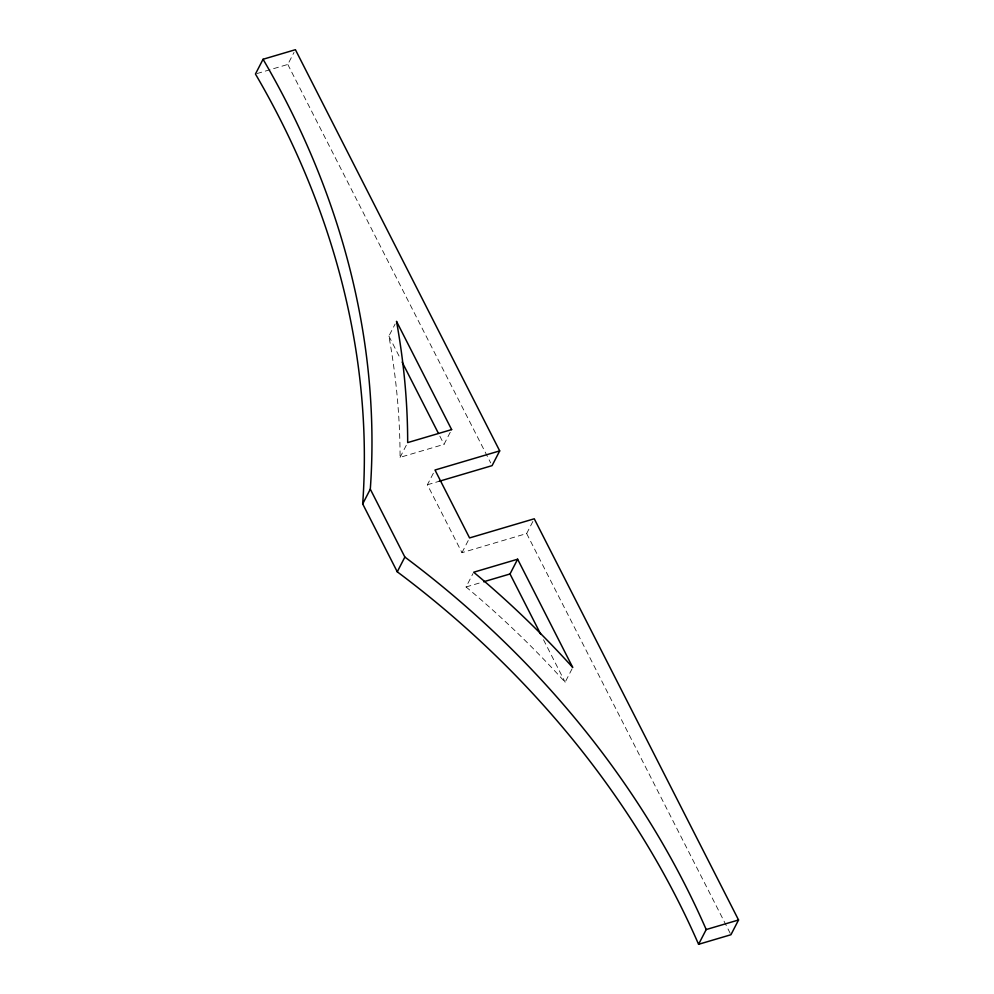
<?xml version="1.0" encoding="UTF-8"?>
<svg xmlns="http://www.w3.org/2000/svg" width="994" height="994" viewBox="0 0 994 994"><rect width="100%" height="100%" fill="white"/><g stroke="black" fill="none" stroke-linecap="round" stroke-linejoin="round"><path stroke-width="0.75" stroke-dasharray="4.97 3.73" d="M256.924 73.581L287.8 64.448L294.025 52.384M450.245 432.278L444.02 444.355L400.073 457.352C400.035 416.71 396.134 376.067 388.89 336.084L395.127 324.019M400.073 457.352L406.297 445.287M532.883 521.465L526.658 533.542L461.962 552.676L427.383 484.774L433.62 472.709M461.962 552.676L468.882 539.27M572.059 668.825L565.139 682.232C534.399 648.212 501.262 616.355 466.062 586.969L472.995 573.563M427.383 484.774L439.149 481.295M466.062 586.969L482.189 582.198M287.8 64.448L490.676 462.881M526.658 533.542L730.938 934.733M388.89 336.084L400.06 358.014M439.833 436.13L444.02 444.355M543.519 639.751L565.139 682.232"/><path stroke-width="1.49" d="M263.062 59.267L255.446 74.016A872.732 724.377 27.3 0 1 362.686 503.921L397.265 571.811A872.732 724.377 27.3 0 1 698.583 944.3L730.938 934.733L738.554 919.984L534.263 518.793L469.566 537.928L434.999 470.025L499.696 450.891L295.417 49.7L263.062 59.267A872.732 724.377 27.3 0 1 370.302 489.16L404.869 557.062A872.732 724.377 27.3 0 1 706.2 929.552L698.583 944.3M362.686 503.921L370.302 489.16M397.265 571.811L404.869 557.062M499.696 450.891L492.08 465.639L439.149 481.295M483.643 581.763L510.021 573.973L517.638 559.212L572.755 667.483C542.016 633.464 508.878 601.606 473.678 572.221L517.638 559.212M706.2 929.552L738.554 919.984M402.148 362.127L438.441 433.384M510.021 573.973L540.724 634.259M451.636 429.607L407.677 442.603C407.652 401.961 403.75 361.319 396.507 321.335L451.636 429.607"/></g></svg>
